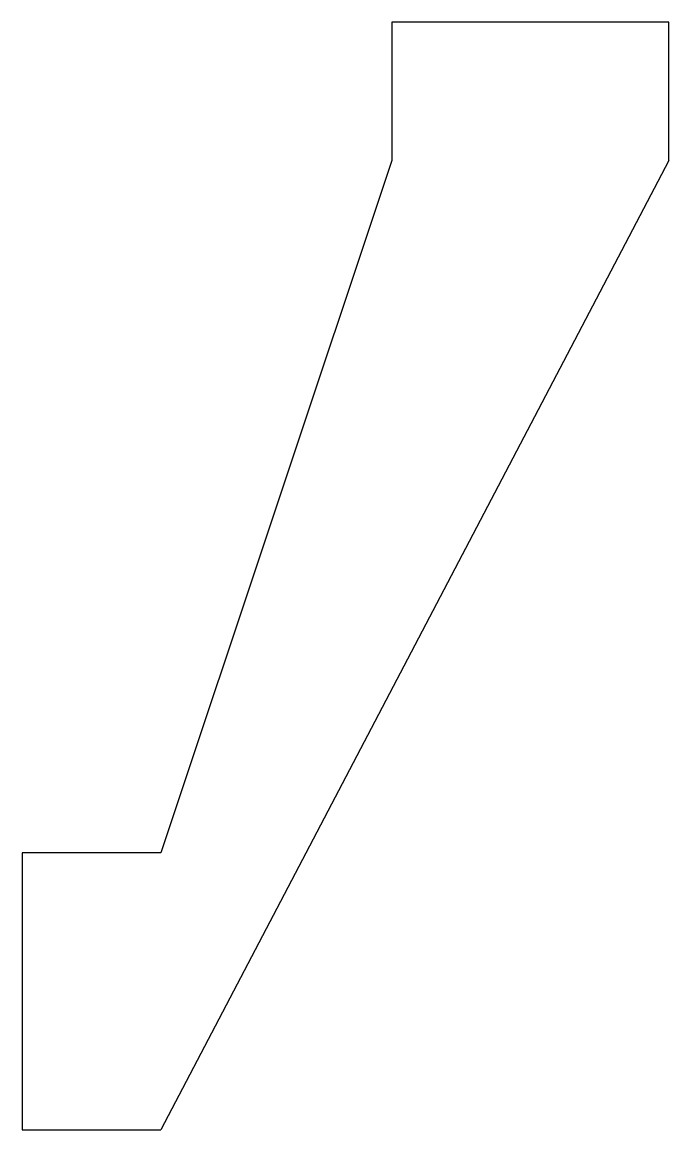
# Model space of a CAD drawing. Header units: millimetres. Extents: x -11 to 3, y -3 to 21.
import ezdxf

# ---------------------------------------------------------------- set-up
doc = ezdxf.new("R2010")
doc.units = ezdxf.units.MM
doc.layers.add('Shape2DView022', color=7, linetype='CONTINUOUS')

msp = doc.modelspace()

# ---------------------------------------------------------------- linework, layer by layer
at = {"layer": 'Shape2DView022'}
for p, q in [((3, 21), (-3, 21)), ((-3, 21), (-3, 18)), ((3, 18), (3, 21)), ((-3, 18), (-8, 3)), ((3, 18), (-8, -3)), ((-8, 3), (-11, 3)), ((-11, 3), (-11, -3)), ((-11, -3), (-8, -3))]:
    msp.add_line(p, q, dxfattribs=at)

doc.saveas('drawing.dxf')
